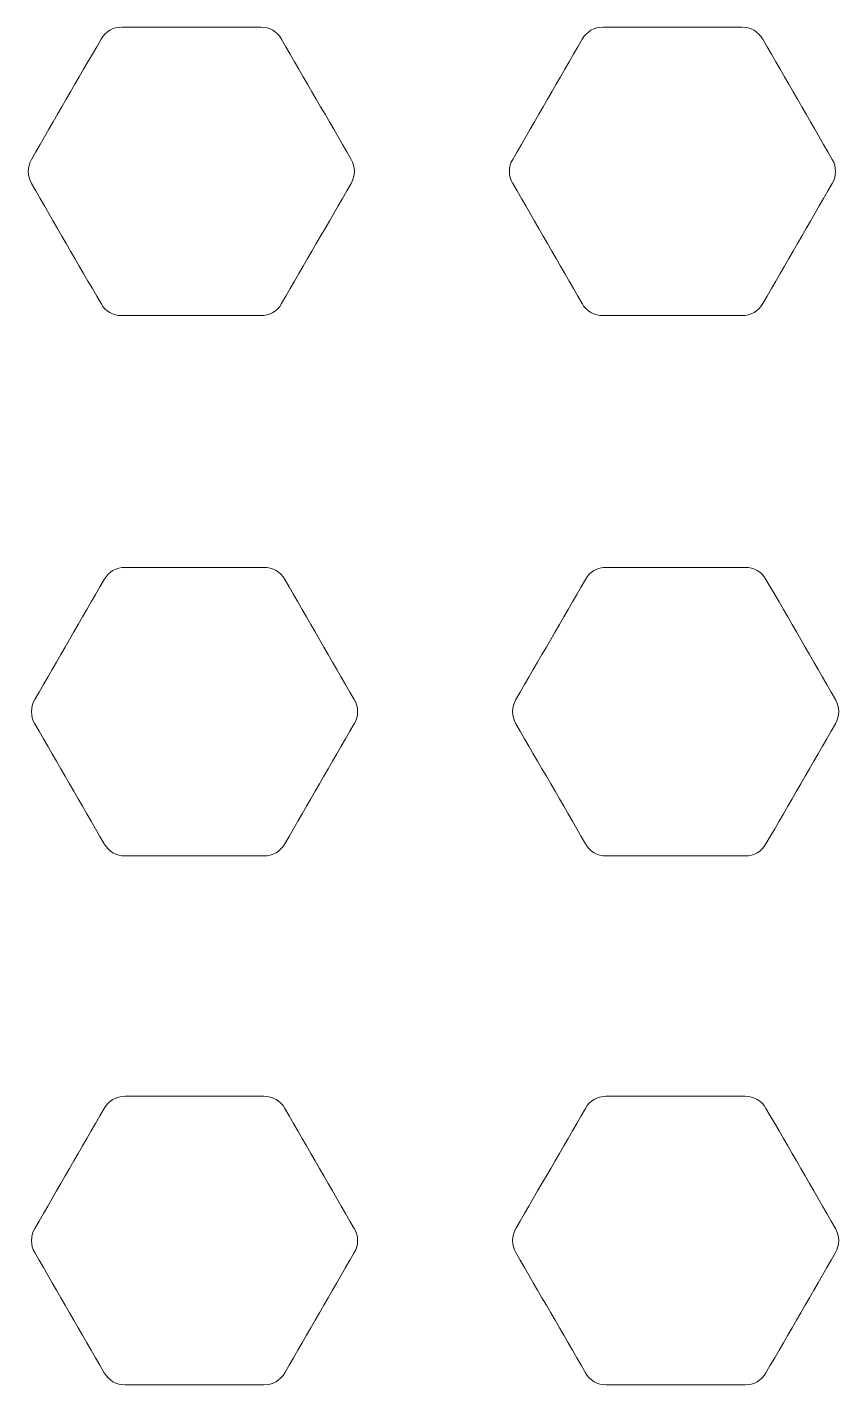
# Model space of a CAD drawing. Header units: centimetres. Extents: x -16.81 to -14.54, y 1.61 to 2.77.
# Drawn here: x -16.4079 to -16.3483, y 2.435 to 2.5346 of the extents above; entities that cross this region are included whole.
import ezdxf

# ---------------------------------------------------------------- set-up
doc = ezdxf.new("R2010")
doc.units = ezdxf.units.CM
doc.header["$MEASUREMENT"] = 0
doc.layers.add('Planta$Gráfica', color=7, linetype='Continuous', lineweight=0)

msp = doc.modelspace()

# ---------------------------------------------------------------- linework, layer by layer
at = {"layer": 'Planta$Gráfica', "color": 5, "lineweight": 0, "true_color": 0x0000ff}
for points in [[(-16.400931, 2.534603), (-16.401578, 2.534603), (-16.402138, 2.53428), (-16.402461, 2.53372)], [(-16.390751, 2.534603), (-16.394144, 2.534603), (-16.397538, 2.534603), (-16.400931, 2.534603)], [(-16.389221, 2.53372), (-16.389544, 2.53428), (-16.390104, 2.534603), (-16.390751, 2.534603)], [(-16.365653, 2.534603), (-16.3663, 2.534603), (-16.36686, 2.53428), (-16.367184, 2.53372)], [(-16.355473, 2.534603), (-16.358867, 2.534603), (-16.36226, 2.534603), (-16.365653, 2.534603)], [(-16.353943, 2.53372), (-16.354266, 2.53428), (-16.354826, 2.534603), (-16.355473, 2.534603)], [(-16.402461, 2.53372), (-16.404158, 2.530781), (-16.405855, 2.527842), (-16.407551, 2.524903)], [(-16.384131, 2.524903), (-16.385827, 2.527842), (-16.387524, 2.530781), (-16.389221, 2.53372)], [(-16.367184, 2.53372), (-16.36888, 2.530781), (-16.370577, 2.527842), (-16.372274, 2.524903)], [(-16.348853, 2.524903), (-16.350549, 2.527842), (-16.352246, 2.530781), (-16.353943, 2.53372)], [(-16.407551, 2.524903), (-16.407875, 2.524343), (-16.407875, 2.523696), (-16.407551, 2.523136)], [(-16.384131, 2.523136), (-16.383807, 2.523696), (-16.383807, 2.524343), (-16.384131, 2.524903)], [(-16.372274, 2.524903), (-16.372597, 2.524343), (-16.372597, 2.523696), (-16.372274, 2.523136)], [(-16.348853, 2.523136), (-16.348529, 2.523696), (-16.348529, 2.524343), (-16.348853, 2.524903)], [(-16.407551, 2.523136), (-16.405855, 2.520198), (-16.404158, 2.517259), (-16.402461, 2.51432)], [(-16.389221, 2.51432), (-16.387524, 2.517259), (-16.385827, 2.520198), (-16.384131, 2.523136)], [(-16.372274, 2.523136), (-16.370577, 2.520198), (-16.36888, 2.517259), (-16.367184, 2.51432)], [(-16.353943, 2.51432), (-16.352246, 2.517259), (-16.350549, 2.520198), (-16.348853, 2.523136)], [(-16.402461, 2.51432), (-16.402138, 2.51376), (-16.401578, 2.513437), (-16.400931, 2.513437)], [(-16.390751, 2.513437), (-16.390104, 2.513437), (-16.389544, 2.51376), (-16.389221, 2.51432)], [(-16.367184, 2.51432), (-16.36686, 2.51376), (-16.3663, 2.513437), (-16.365653, 2.513437)], [(-16.355473, 2.513437), (-16.354826, 2.513437), (-16.354266, 2.51376), (-16.353943, 2.51432)], [(-16.400931, 2.513437), (-16.397538, 2.513437), (-16.394144, 2.513437), (-16.390751, 2.513437)], [(-16.365653, 2.513437), (-16.36226, 2.513437), (-16.358867, 2.513437), (-16.355473, 2.513437)]]:
    msp.add_open_spline(points, degree=3, dxfattribs=at)
at = {"layer": 'Planta$Gráfica', "color": 1, "lineweight": 0, "true_color": 0xff0000}
for points in [[(-16.400697, 2.494971), (-16.401344, 2.494971), (-16.401904, 2.494647), (-16.402227, 2.494087)], [(-16.390517, 2.494971), (-16.39391, 2.494971), (-16.397304, 2.494971), (-16.400697, 2.494971)], [(-16.388987, 2.494087), (-16.38931, 2.494647), (-16.38987, 2.494971), (-16.390517, 2.494971)], [(-16.365419, 2.494971), (-16.366066, 2.494971), (-16.366626, 2.494647), (-16.36695, 2.494087)], [(-16.355239, 2.494971), (-16.358633, 2.494971), (-16.362026, 2.494971), (-16.365419, 2.494971)], [(-16.353709, 2.494087), (-16.354032, 2.494647), (-16.354592, 2.494971), (-16.355239, 2.494971)], [(-16.402227, 2.494087), (-16.403924, 2.491148), (-16.405621, 2.48821), (-16.407317, 2.485271)], [(-16.383897, 2.485271), (-16.385593, 2.48821), (-16.38729, 2.491148), (-16.388987, 2.494087)], [(-16.36695, 2.494087), (-16.368646, 2.491148), (-16.370343, 2.48821), (-16.37204, 2.485271)], [(-16.348619, 2.485271), (-16.350316, 2.48821), (-16.352012, 2.491148), (-16.353709, 2.494087)], [(-16.407317, 2.485271), (-16.407641, 2.484711), (-16.407641, 2.484064), (-16.407317, 2.483504)], [(-16.383897, 2.483504), (-16.383573, 2.484064), (-16.383573, 2.484711), (-16.383897, 2.485271)], [(-16.37204, 2.485271), (-16.372363, 2.484711), (-16.372363, 2.484064), (-16.37204, 2.483504)], [(-16.348619, 2.483504), (-16.348295, 2.484064), (-16.348295, 2.484711), (-16.348619, 2.485271)], [(-16.407317, 2.483504), (-16.405621, 2.480565), (-16.403924, 2.477626), (-16.402227, 2.474687)], [(-16.388987, 2.474687), (-16.38729, 2.477626), (-16.385593, 2.480565), (-16.383897, 2.483504)], [(-16.37204, 2.483504), (-16.370343, 2.480565), (-16.368646, 2.477626), (-16.36695, 2.474687)], [(-16.353709, 2.474687), (-16.352012, 2.477626), (-16.350316, 2.480565), (-16.348619, 2.483504)], [(-16.402227, 2.474687), (-16.401904, 2.474127), (-16.401344, 2.473804), (-16.400697, 2.473804)], [(-16.390517, 2.473804), (-16.38987, 2.473804), (-16.38931, 2.474127), (-16.388987, 2.474687)], [(-16.36695, 2.474687), (-16.366626, 2.474127), (-16.366066, 2.473804), (-16.365419, 2.473804)], [(-16.355239, 2.473804), (-16.354592, 2.473804), (-16.354032, 2.474127), (-16.353709, 2.474687)], [(-16.400697, 2.473804), (-16.397304, 2.473804), (-16.39391, 2.473804), (-16.390517, 2.473804)], [(-16.365419, 2.473804), (-16.362026, 2.473804), (-16.358633, 2.473804), (-16.355239, 2.473804)]]:
    msp.add_open_spline(points, degree=3, dxfattribs=at)
at = {"layer": 'Planta$Gráfica', "color": 2, "lineweight": 0, "true_color": 0xffff00}
for points in [[(-16.407317, 2.446465), (-16.405621, 2.449404), (-16.403924, 2.452343), (-16.402227, 2.455281)], [(-16.402227, 2.455281), (-16.401904, 2.455842), (-16.401344, 2.456165), (-16.400697, 2.456165)], [(-16.400697, 2.456165), (-16.397304, 2.456165), (-16.39391, 2.456165), (-16.390517, 2.456165)], [(-16.390517, 2.456165), (-16.38987, 2.456165), (-16.38931, 2.455842), (-16.388987, 2.455281)], [(-16.388987, 2.455281), (-16.38729, 2.452343), (-16.385593, 2.449404), (-16.383897, 2.446465)], [(-16.37204, 2.446465), (-16.370343, 2.449404), (-16.368646, 2.452343), (-16.36695, 2.455281)], [(-16.36695, 2.455281), (-16.366626, 2.455842), (-16.366066, 2.456165), (-16.365419, 2.456165)], [(-16.365419, 2.456165), (-16.362026, 2.456165), (-16.358633, 2.456165), (-16.355239, 2.456165)], [(-16.355239, 2.456165), (-16.354592, 2.456165), (-16.354032, 2.455842), (-16.353709, 2.455281)], [(-16.353709, 2.455281), (-16.352012, 2.452343), (-16.350316, 2.449404), (-16.348619, 2.446465)], [(-16.407317, 2.444698), (-16.407641, 2.445258), (-16.407641, 2.445905), (-16.407317, 2.446465)], [(-16.383897, 2.446465), (-16.383573, 2.445905), (-16.383573, 2.445258), (-16.383897, 2.444698)], [(-16.37204, 2.444698), (-16.372363, 2.445258), (-16.372363, 2.445905), (-16.37204, 2.446465)], [(-16.348619, 2.446465), (-16.348295, 2.445905), (-16.348295, 2.445258), (-16.348619, 2.444698)], [(-16.402227, 2.435882), (-16.403924, 2.438821), (-16.405621, 2.441759), (-16.407317, 2.444698)], [(-16.383897, 2.444698), (-16.385593, 2.441759), (-16.38729, 2.438821), (-16.388987, 2.435882)], [(-16.36695, 2.435882), (-16.368646, 2.438821), (-16.370343, 2.441759), (-16.37204, 2.444698)], [(-16.348619, 2.444698), (-16.350316, 2.441759), (-16.352012, 2.438821), (-16.353709, 2.435882)], [(-16.400697, 2.434998), (-16.401344, 2.434998), (-16.401904, 2.435322), (-16.402227, 2.435882)], [(-16.388987, 2.435882), (-16.38931, 2.435322), (-16.38987, 2.434998), (-16.390517, 2.434998)], [(-16.365419, 2.434998), (-16.366066, 2.434998), (-16.366626, 2.435322), (-16.36695, 2.435882)], [(-16.353709, 2.435882), (-16.354032, 2.435322), (-16.354592, 2.434998), (-16.355239, 2.434998)], [(-16.390517, 2.434998), (-16.39391, 2.434998), (-16.397304, 2.434998), (-16.400697, 2.434998)], [(-16.355239, 2.434998), (-16.358633, 2.434998), (-16.362026, 2.434998), (-16.365419, 2.434998)]]:
    msp.add_open_spline(points, degree=3, dxfattribs=at)

doc.saveas('drawing.dxf')
